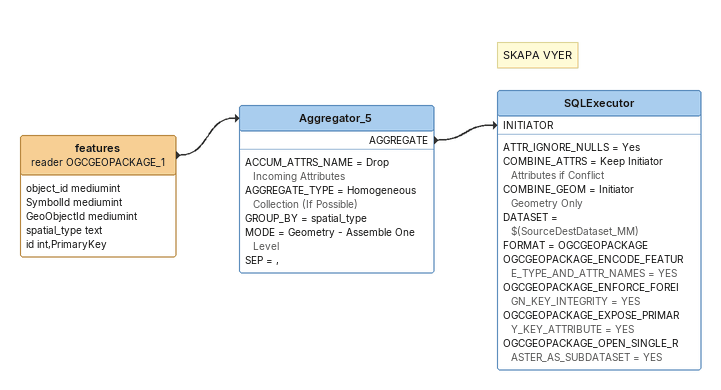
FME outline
features (reader OGCGEOPACKAGE_1)
    attributes: object_id mediumint, SymbolId mediumint, GeoObjectId mediumint, spatial_type text, id int,PrimaryKey
    -> Aggregator_5
Aggregator_5
    ACCUM_ATTRS_NAME = Drop Incoming Attributes
    AGGREGATE_TYPE = Homogeneous Collection (If Possible)
    GROUP_BY = spatial_type
    MODE = Geometry - Assemble One Level
    SEP = ,
    AGGREGATE -> SQLExecutor [INITIATOR]
Note: SKAPA VYER
SQLExecutor
    ATTR_IGNORE_NULLS = Yes
    COMBINE_ATTRS = Keep Initiator Attributes if Conflict
    COMBINE_GEOM = Initiator Geometry Only
    DATASET = $(SourceDestDataset_MM)
    FORMAT = OGCGEOPACKAGE
    OGCGEOPACKAGE_ENCODE_FEATURE_TYPE_AND_ATTR_NAMES = YES
    OGCGEOPACKAGE_ENFORCE_FOREIGN_KEY_INTEGRITY = YES
    OGCGEOPACKAGE_EXPOSE_PRIMARY_KEY_ATTRIBUTE = YES
    OGCGEOPACKAGE_OPEN_SINGLE_RASTER_AS_SUBDATASET = YES
